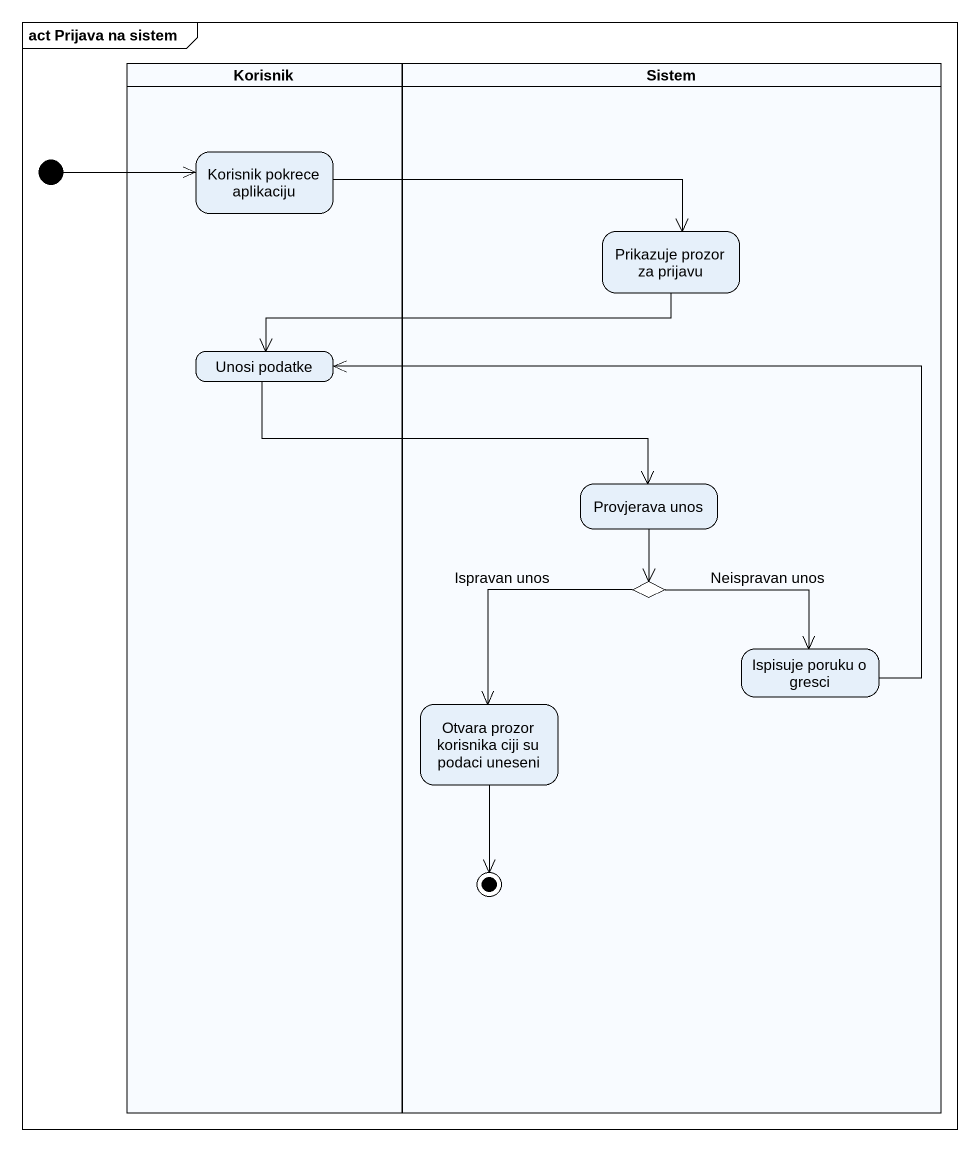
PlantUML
@startuml
mainframe act Prijava na sistem
hide empty description
state Korisnik <<partition>> {
  state "Korisnik pokrece aplikaciju" as Korisnik_pokrece_aplikaciju
  state "Unosi podatke" as Unosi_podatke
}
state Sistem <<partition>> {
  state "Prikazuje prozor za prijavu" as Prikazuje_prozor_za_prijavu
  state "Provjerava unos" as Provjerava_unos
  state choice1 <<choice>>
  state "Ispisuje poruku o gresci" as Ispisuje_poruku_o_gresci
  state "Otvara prozor korisnika ciji su podaci uneseni" as Otvara_prozor_korisnika
  Otvara_prozor_korisnika --> [*]
}
state initial1 <<start>>
initial1 -right-> Korisnik_pokrece_aplikaciju
Korisnik_pokrece_aplikaciju -right-> Prikazuje_prozor_za_prijavu
Prikazuje_prozor_za_prijavu -left-> Unosi_podatke
Unosi_podatke -right-> Provjerava_unos
Provjerava_unos --> choice1
choice1 -right-> Ispisuje_poruku_o_gresci : Neispravan unos
choice1 --> Otvara_prozor_korisnika : Ispravan unos
Ispisuje_poruku_o_gresci -left-> Unosi_podatke
@enduml
